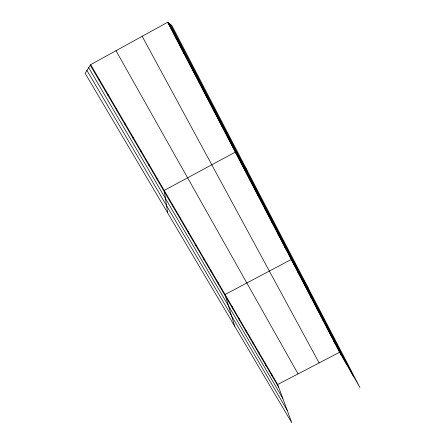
<?xml version="1.0" encoding="UTF-8"?>
<svg xmlns="http://www.w3.org/2000/svg" width="445" height="445" viewBox="0 0 445 445"><rect width="100%" height="100%" fill="white"/><g stroke="black" fill="none" stroke-linecap="round" stroke-linejoin="round"><path stroke-width="0.67" d="M133.038 138.3L133.049 137.11M124.811 124.244L124.895 123.159M116.429 109.915L116.584 108.942M107.885 95.308L108.118 94.457M99.174 80.423L99.485 79.688M90.685 64.636L85.101 73.308L291.77 422.75L277.68 384.524L90.685 64.636L167.665 22.25L171.892 25.554L359.899 387.456L339.613 352.245L167.665 22.25M277.68 384.524L339.613 352.245M175.764 37.797L176.131 38.164M183.713 53.044L184.141 53.539M191.506 68.002L191.995 68.625M199.149 82.681L199.705 83.421M206.658 97.082L207.27 97.939M214.023 111.217L214.69 112.185M221.248 125.09L221.977 126.169M228.352 138.718L229.125 139.891M247.036 170.207L235.322 152.095L164.211 190.416L167.637 212.86M242.792 166.43L243.671 167.81M250.118 180.492L251.047 181.972M257.305 194.281L258.278 195.856M264.352 207.809L265.376 209.478M271.272 221.087L272.34 222.845M278.058 234.115L279.171 235.956M284.722 246.908L285.874 248.827M308.023 287.598L291.269 259.463L225.059 294.512L234.687 326.235M297.694 271.795L298.923 273.87M304.002 283.904L305.264 286.052M86.942 70.444L287.197 410.346M310.198 295.803L311.5 298.017M88.705 67.707L282.759 398.303M316.289 307.484L317.624 309.764M90.29 65.243L278.687 387.261M322.275 318.97L323.637 321.312M328.154 330.251L329.545 332.654M333.934 341.343L335.352 343.807M115.995 50.697L298.055 373.9M142.166 36.29L319.115 362.925M167.96 22.484L341.065 354.765M170.496 24.464L353.313 376.025M169.161 23.424L346.922 364.928M271.495 373.945L272.468 376.631M265.203 363.181L266.138 365.812M258.801 352.234L259.702 354.81M252.293 341.093L253.149 343.612M245.662 329.756L246.48 332.215M238.921 318.22L239.694 320.611M232.051 306.472L232.785 308.797M217.944 282.336L218.578 284.516M210.691 269.931L211.28 272.04M203.304 257.299L203.843 259.329M195.783 244.427L196.262 246.374M188.113 231.311L188.541 233.169M180.297 217.939L180.664 219.713M172.332 204.311L172.638 205.99M156.634 177.455L156.812 178.946M148.914 164.249L149.036 165.646M141.054 150.805L141.109 152.101"/></g></svg>
